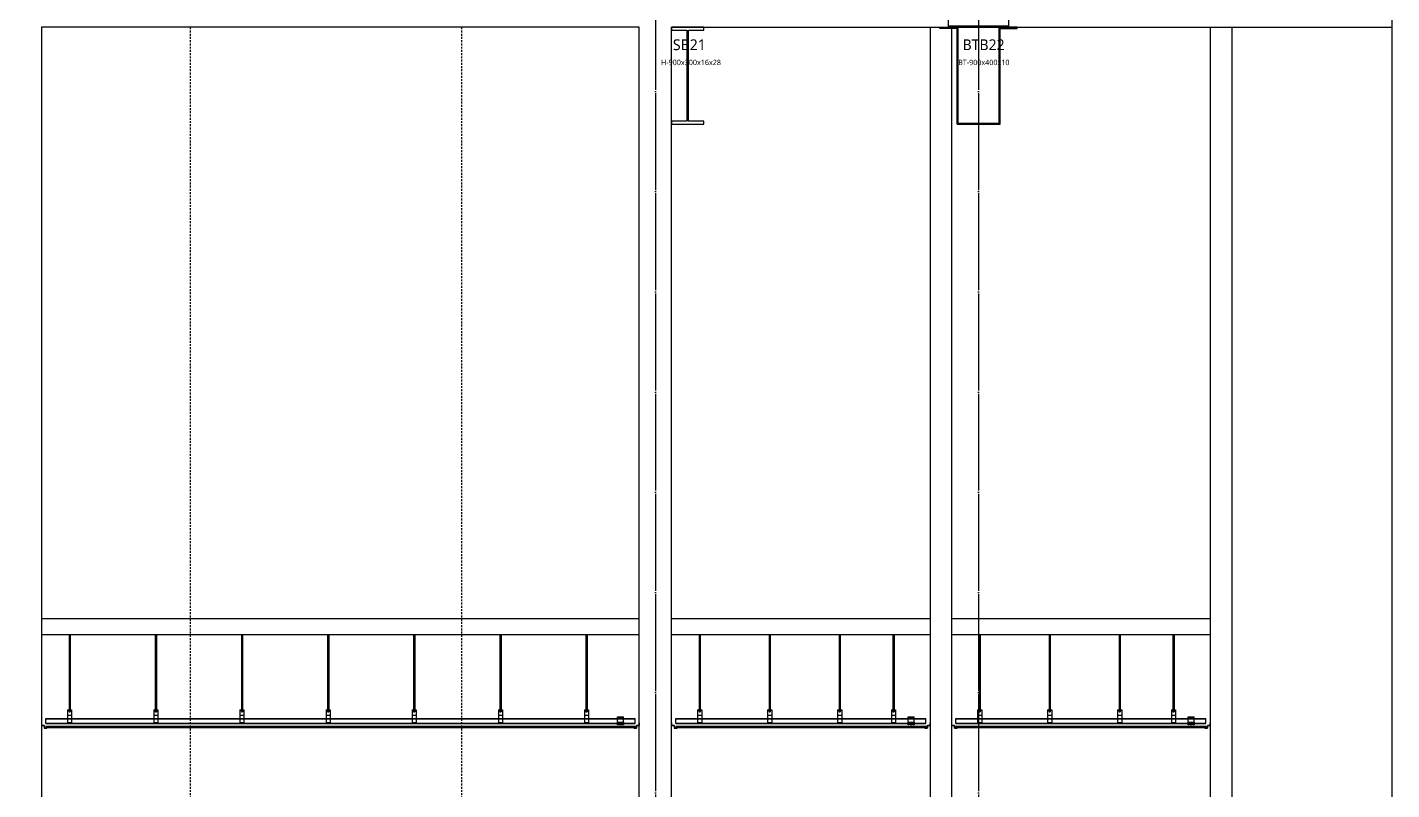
# Model space of a CAD drawing. Header units: millimetres. Extents: x 11948722 to 13111668, y -10771712 to -10232988.
# Drawn here: x 12421978 to 12434646, y -10543525 to -10536448 of the extents above; entities that cross this region are included whole.
import ezdxf
from ezdxf.enums import TextEntityAlignment as Align

# ---------------------------------------------------------------- set-up
doc = ezdxf.new("R2010")
doc.units = ezdxf.units.MM
doc.header["$LTSCALE"] = 150
doc.header["$MEASUREMENT"] = 0
for name, pattern in [('CEN', [6.2, 6, -0.1, 0, -0.1]), ('X_PLAN_1F$0$CEN', [62, 60, -1, 0, -1]), ('Xref-계단단면도$0$H', [1, 0.6, -0.4]), ('Xref-계단단면도$0$HIDDEN', [0.375, 0.25, -0.125])]:
    doc.linetypes.add(name, pattern=pattern)
doc.layers.get('0').update_dxf_attribs({"linetype": 'CONTINUOUS'})
doc.layers.get('Defpoints').update_dxf_attribs({"color": 117, "linetype": 'CONTINUOUS'})
for name, color, linetype in [('0-Besto', 1, 'CONTINUOUS'), ('A-CON', 2, 'CONTINUOUS'), ('A-중심선', 10, 'CEN'), ('CON-C', 2, 'CONTINUOUS'), ('DIM', 7, 'CONTINUOUS'), ('WAL', 3, 'CONTINUOUS'), ('X_PLAN_1F$0$A-중심선', 1, 'X_PLAN_1F$0$CEN'), ('Xref-계단단면도$0$3 dim0', 7, 'CONTINUOUS'), ('Xref-계단단면도$0$4', 4, 'CONTINUOUS'), ('Xref-계단단면도$0$8', 8, 'CONTINUOUS'), ('Xref-계단단면도$0$A-DIM', 7, 'CONTINUOUS'), ('Xref-계단단면도$0$ELE-3', 6, 'CONTINUOUS'), ('Xref-계단단면도$0$FIN', 5, 'CONTINUOUS')]:
    doc.layers.add(name, color=color, linetype=linetype)
doc.styles.add('Xref-계단단면도$0$나눔고딕 Se', font='')
doc.styles.add('나눔고딕 Se', font='NanumGothic.ttf')
doc.styles.get('Xref-계단단면도$0$나눔고딕 Se').set_extended_font_data('Dotum')
doc.dimstyles.new('Xref-계단단면도$0$A1-100', dxfattribs={"dimtxt": 3, "dimasz": 1, "dimexe": 2, "dimexo": 2, "dimgap": 1, "dimtad": 1, "dimdec": 0, "dimzin": 12, "dimdsep": 46, "dimlunit": 6, "dimtxsty": 'Xref-계단단면도$0$나눔고딕 Se', "dimblk1": 'Xref-계단단면도$0$DIMDOT', "dimblk2": 'Xref-계단단면도$0$DIMDOT', "dimsah": 1, "dimcen": -1, "dimdle": 2, "dimclrd": 256, "dimclre": 256, "dimclrt": 3, "dimadec": 0, "dimazin": 0, "dimtfac": 1, "dimtdec": 0, "dimtix": 1, "dimtmove": 2, "dimatfit": 3, "dimldrblk": 'Xref-계단단면도$0$DIMDOT', "dimfxl": 1, "dimtvp": 1, "dimtolj": 1, "dimtzin": 12, "dimlwd": -1, "dimlwe": -1, "dimarcsym": 0})

# ---------------------------------------------------------------- blocks, each defined once
blk = doc.blocks.new('Xref-계단단면도$0$DIMDOT')
at = {"color": 0}
blk.add_line((-2, 0), (2, 0), dxfattribs=at)
for radius in [0.5, 0.25]:
    blk.add_circle((0, 0), radius, dxfattribs=at)
blk = doc.blocks.new('*D394')
at = {"layer": 'Defpoints', "color": 0, "ltscale": 1200}
for p in [(12434646, -10531448), (12438246, -10531448), (12434646, -10565948)]:
    blk.add_point(p, dxfattribs=at)
at = {"layer": 'Xref-계단단면도$0$3 dim0'}
for p, q in [((12434766, -10531448), (12438366, -10531448)), ((12438246, -10565888), (12438246, -10531508)), ((12434766, -10565948), (12438366, -10565948))]:
    blk.add_line(p, q, dxfattribs=at)
at = {"layer": 'Xref-계단단면도$0$3 dim0', "ltscale": 1200, "xscale": 60, "yscale": 60, "zscale": 60}
for p, rotation in [((12438246, -10531448), 90), ((12438246, -10565948), 270)]:
    blk.add_blockref('Xref-계단단면도$0$DIMDOT', p, dxfattribs=dict(at, rotation=rotation))
at = {"layer": 'Xref-계단단면도$0$3 dim0', "color": 3, "ltscale": 1200, "insert": (12438061, -10548698), "char_height": 210, "attachment_point": 5, "rotation": 90, "style": 'Xref-계단단면도$0$나눔고딕 Se'}
blk.add_mtext('\\A1;34,500', dxfattribs=at)
blk = doc.blocks.new('*D396')
at = {"layer": 'Defpoints', "color": 0, "ltscale": 1200}
for p in [(12434646, -10535948), (12437646, -10535948), (12434646, -10545948)]:
    blk.add_point(p, dxfattribs=at)
at = {"layer": 'Xref-계단단면도$0$3 dim0'}
for p, q in [((12434766, -10535948), (12437766, -10535948)), ((12437646, -10545888), (12437646, -10536008)), ((12434766, -10545948), (12437766, -10545948))]:
    blk.add_line(p, q, dxfattribs=at)
at = {"layer": 'Xref-계단단면도$0$3 dim0', "ltscale": 1200, "xscale": 60, "yscale": 60, "zscale": 60}
for p, rotation in [((12437646, -10535948), 90), ((12437646, -10545948), 270)]:
    blk.add_blockref('Xref-계단단면도$0$DIMDOT', p, dxfattribs=dict(at, rotation=rotation))
at = {"layer": 'Xref-계단단면도$0$3 dim0', "color": 3, "ltscale": 1200, "insert": (12437461, -10540948), "char_height": 210, "attachment_point": 5, "rotation": 90, "style": 'Xref-계단단면도$0$나눔고딕 Se'}
blk.add_mtext('\\A1;10,000', dxfattribs=at)
blk = doc.blocks.new('A$C631E516C')
at = {"layer": 'A-CON', "ltscale": 3}
blk.add_lwpolyline([(-150, 0), (-150, -28), (-8, -28), (-8, -872), (-150, -872), (-150, -900), (150, -900), (150, -872), (8, -872), (8, -28), (150, -28), (150, 0), (-150, 0)], close=True, dxfattribs=at)
at = {"layer": 'Defpoints', "style": '나눔고딕 Se'}
for s, height, p in [('SB21', 100, (167, -162)), ('H-900x300x16x28', 50, (308, -326))]:
    blk.add_text(s, height=height, dxfattribs=at).set_placement(p, align=Align.MIDDLE_RIGHT)
blk = doc.blocks.new('A$C652F490E')
at = {"layer": '0-Besto', "color": 2}
for p, q in [((-359, -10), (-359, 0)), ((-190, -890), (-190, 0)), ((190, -890), (190, 0)), ((359, -10), (359, 0)), ((-200, -10), (-359, -10)), ((-200, -900), (-200, -10)), ((200, -900), (200, -10)), ((200, -10), (359, -10)), ((-200, -900), (200, -900)), ((-190, -890), (190, -890))]:
    blk.add_line(p, q, dxfattribs=at)
at = {"layer": '0-Besto'}
for p, q in [((-359, 0), (-188, 0)), ((-159, 0), (-279, 0)), ((159, 0), (279, 0)), ((359, 0), (188, 0))]:
    blk.add_line(p, q, dxfattribs=at)
at = {"layer": 'DIM', "color": 2}
for p, q in [((-279, 0), (-279, 80)), ((-279, 80), (279, 80)), ((279, 10), (-279, 10)), ((279, 0), (-279, 0)), ((279, 80), (279, 0))]:
    blk.add_line(p, q, dxfattribs=at)
at = {"layer": 'Defpoints', "style": '나눔고딕 Se'}
for s, height, p in [('BTB22', 100, (242, -162)), ('BT-900x400x10', 50, (287, -326))]:
    blk.add_text(s, height=height, dxfattribs=at).set_placement(p, align=Align.MIDDLE_RIGHT)

msp = doc.modelspace()

# ---------------------------------------------------------------- linework, layer by layer
at = {"layer": 'A-중심선'}
for p, q in [((12427810.5, -10530548.2), (12427810.5, -10579256.2)), ((12430810.5, -10530548.2), (12430810.5, -10579256.2))]:
    msp.add_line(p, q, dxfattribs=at)
at = {"layer": 'CON-C', "ltscale": 1200}
for p, q in [((12422110.5, -10536448.2), (12422110.5, -10547654.8)), ((12427660.5, -10536448.2), (12422110.5, -10536448.2)), ((12427660.5, -10545988.2), (12427660.5, -10536448.2))]:
    msp.add_line(p, q, dxfattribs=at)
msp.add_lwpolyline([(12427960.5, -10546028.2), (12427960.5, -10536448.2), (12434646.5, -10536448.2)], dxfattribs=at)
at = {"layer": 'Defpoints', "ltscale": 1200}
msp.add_lwpolyline([(12417020.5, -10530548.2), (12434646.5, -10530548.2), (12434646.5, -10579629.2), (12417020.5, -10579629.2)], close=True, dxfattribs=at)
at = {"layer": 'WAL', "ltscale": 1200}
for p, q in [((12430360.5, -10536448.2), (12430360.5, -10545948.2)), ((12430560.5, -10536448.2), (12430560.5, -10545948.2))]:
    msp.add_line(p, q, dxfattribs=at)
at = {"layer": 'WAL'}
for p, q in [((12432960.5, -10536448.2), (12432960.5, -10545948.2)), ((12433160.5, -10536448.2), (12433160.5, -10545948.2))]:
    msp.add_line(p, q, dxfattribs=at)
at = {"layer": 'Xref-계단단면도$0$4', "ltscale": 0.1}
for points in [[(12422160.5, -10542954.2), (12422160.5, -10542948.2), (12422159.5, -10542948.2), (12422159.5, -10542953.2), (12422136.5, -10542953.2), (12422136.5, -10542928.2), (12422111.5, -10542928.2), (12422111.5, -10542904.2), (12422110.5, -10542904.2), (12422110.5, -10542929.2), (12422135.5, -10542929.2), (12422135.5, -10542954.2), (12422160.5, -10542954.2)], [(12427610.5, -10542954.2), (12427610.5, -10542948.2), (12427611.5, -10542948.2), (12427611.5, -10542953.2), (12427634.5, -10542953.2), (12427634.5, -10542928.2), (12427659.5, -10542928.2), (12427659.5, -10542904.2), (12427660.5, -10542904.2), (12427660.5, -10542929.2), (12427635.5, -10542929.2), (12427635.5, -10542954.2), (12427610.5, -10542954.2)], [(12428010.5, -10542954.2), (12428010.5, -10542948.2), (12428009.5, -10542948.2), (12428009.5, -10542953.2), (12427986.5, -10542953.2), (12427986.5, -10542928.2), (12427961.5, -10542928.2), (12427961.5, -10542904.2), (12427960.5, -10542904.2), (12427960.5, -10542929.2), (12427985.5, -10542929.2), (12427985.5, -10542954.2), (12428010.5, -10542954.2)], [(12430310.5, -10542954.2), (12430310.5, -10542948.2), (12430311.5, -10542948.2), (12430311.5, -10542953.2), (12430334.5, -10542953.2), (12430334.5, -10542928.2), (12430359.5, -10542928.2), (12430359.5, -10542904.2), (12430360.5, -10542904.2), (12430360.5, -10542929.2), (12430335.5, -10542929.2), (12430335.5, -10542954.2), (12430310.5, -10542954.2)], [(12430610.5, -10542954.2), (12430610.5, -10542948.2), (12430609.5, -10542948.2), (12430609.5, -10542953.2), (12430586.5, -10542953.2), (12430586.5, -10542928.2), (12430561.5, -10542928.2), (12430561.5, -10542904.2), (12430560.5, -10542904.2), (12430560.5, -10542929.2), (12430585.5, -10542929.2), (12430585.5, -10542954.2), (12430610.5, -10542954.2)], [(12432910.5, -10542954.2), (12432910.5, -10542948.2), (12432911.5, -10542948.2), (12432911.5, -10542953.2), (12432934.5, -10542953.2), (12432934.5, -10542928.2), (12432959.5, -10542928.2), (12432959.5, -10542904.2), (12432960.5, -10542904.2), (12432960.5, -10542929.2), (12432935.5, -10542929.2), (12432935.5, -10542954.2), (12432910.5, -10542954.2)]]:
    msp.add_lwpolyline(points, dxfattribs=at)
at = {"layer": 'Xref-계단단면도$0$8'}
for p, q in [((12422365.1, -10542085.7), (12422365.1, -10542779.4)), ((12422376.3, -10542085.7), (12422376.3, -10542779.4)), ((12423165.1, -10542085.7), (12423165.1, -10542779.4)), ((12423176.3, -10542085.7), (12423176.3, -10542779.4)), ((12423965.1, -10542085.7), (12423965.1, -10542779.4)), ((12423976.3, -10542085.7), (12423976.3, -10542779.4)), ((12424765.1, -10542085.7), (12424765.1, -10542779.4)), ((12424776.3, -10542085.7), (12424776.3, -10542779.4)), ((12425565.1, -10542085.7), (12425565.1, -10542779.4)), ((12425576.3, -10542085.7), (12425576.3, -10542779.4)), ((12426365.1, -10542085.7), (12426365.1, -10542779.4)), ((12426376.3, -10542085.7), (12426376.3, -10542779.4)), ((12427165.1, -10542085.7), (12427165.1, -10542779.4)), ((12427176.3, -10542085.7), (12427176.3, -10542779.4)), ((12428215.1, -10542085.7), (12428215.1, -10542779.4)), ((12428226.3, -10542085.7), (12428226.3, -10542779.4)), ((12428865.1, -10542085.7), (12428865.1, -10542779.4)), ((12428876.3, -10542085.7), (12428876.3, -10542779.4)), ((12429515.1, -10542085.7), (12429515.1, -10542779.4)), ((12429526.3, -10542085.7), (12429526.3, -10542779.4)), ((12430015.1, -10542085.7), (12430015.1, -10542779.4)), ((12430026.3, -10542085.7), (12430026.3, -10542779.4)), ((12430815.1, -10542085.7), (12430815.1, -10542779.4)), ((12430826.3, -10542085.7), (12430826.3, -10542779.4)), ((12431465.1, -10542085.7), (12431465.1, -10542779.4)), ((12431476.3, -10542085.7), (12431476.3, -10542779.4)), ((12432115.1, -10542085.7), (12432115.1, -10542779.4)), ((12432126.3, -10542085.7), (12432126.3, -10542779.4)), ((12432615.1, -10542085.7), (12432615.1, -10542779.4)), ((12432626.3, -10542085.7), (12432626.3, -10542779.4)), ((12422351.9, -10542783.2), (12422351.9, -10542901.9)), ((12422351.9, -10542783.2), (12422389.4, -10542783.2)), ((12422351.9, -10542786.9), (12422389.4, -10542786.9)), ((12422351.9, -10542833.2), (12422389.4, -10542833.2)), ((12422359.4, -10542779.4), (12422381.9, -10542779.4)), ((12422359.4, -10542779.4), (12422359.4, -10542783.2)), ((12422359.4, -10542786.9), (12422359.4, -10542790.7)), ((12422359.4, -10542790.7), (12422381.9, -10542790.7)), ((12422363.2, -10542779.4), (12422363.2, -10542783.2)), ((12422363.2, -10542786.9), (12422363.2, -10542790.7)), ((12422365.1, -10542774.4), (12422376.3, -10542774.4)), ((12422365.1, -10542776.9), (12422376.3, -10542776.9)), ((12422365.1, -10542790.7), (12422365.1, -10542801.9)), ((12422365.1, -10542791.9), (12422376.3, -10542791.9)), ((12422365.1, -10542794.4), (12422376.3, -10542794.4)), ((12422365.1, -10542796.9), (12422376.3, -10542796.9)), ((12422365.1, -10542799.4), (12422376.3, -10542799.4)), ((12422365.1, -10542799.4), (12422376.3, -10542799.4)), ((12422365.1, -10542801.9), (12422376.3, -10542801.9)), ((12422376.3, -10542790.7), (12422376.3, -10542801.9)), ((12422378.2, -10542779.4), (12422378.2, -10542783.2)), ((12422378.2, -10542786.9), (12422378.2, -10542790.7)), ((12422381.9, -10542779.4), (12422381.9, -10542783.2)), ((12422381.9, -10542786.9), (12422381.9, -10542790.7)), ((12422389.4, -10542783.2), (12422389.4, -10542901.9)), ((12423151.9, -10542783.2), (12423151.9, -10542901.9)), ((12423151.9, -10542783.2), (12423189.4, -10542783.2)), ((12423151.9, -10542786.9), (12423189.4, -10542786.9)), ((12423151.9, -10542833.2), (12423189.4, -10542833.2)), ((12423159.4, -10542779.4), (12423181.9, -10542779.4)), ((12423159.4, -10542779.4), (12423159.4, -10542783.2)), ((12423159.4, -10542786.9), (12423159.4, -10542790.7)), ((12423159.4, -10542790.7), (12423181.9, -10542790.7)), ((12423163.2, -10542779.4), (12423163.2, -10542783.2)), ((12423163.2, -10542786.9), (12423163.2, -10542790.7)), ((12423165.1, -10542774.4), (12423176.3, -10542774.4)), ((12423165.1, -10542776.9), (12423176.3, -10542776.9)), ((12423165.1, -10542790.7), (12423165.1, -10542801.9)), ((12423165.1, -10542791.9), (12423176.3, -10542791.9)), ((12423165.1, -10542794.4), (12423176.3, -10542794.4)), ((12423165.1, -10542796.9), (12423176.3, -10542796.9)), ((12423165.1, -10542799.4), (12423176.3, -10542799.4)), ((12423165.1, -10542799.4), (12423176.3, -10542799.4)), ((12423165.1, -10542801.9), (12423176.3, -10542801.9)), ((12423176.3, -10542790.7), (12423176.3, -10542801.9)), ((12423178.2, -10542779.4), (12423178.2, -10542783.2)), ((12423178.2, -10542786.9), (12423178.2, -10542790.7)), ((12423181.9, -10542779.4), (12423181.9, -10542783.2)), ((12423181.9, -10542786.9), (12423181.9, -10542790.7)), ((12423189.4, -10542783.2), (12423189.4, -10542901.9)), ((12423951.9, -10542783.2), (12423951.9, -10542901.9)), ((12423951.9, -10542783.2), (12423989.4, -10542783.2)), ((12423951.9, -10542786.9), (12423989.4, -10542786.9)), ((12423951.9, -10542833.2), (12423989.4, -10542833.2)), ((12423959.4, -10542779.4), (12423981.9, -10542779.4)), ((12423959.4, -10542779.4), (12423959.4, -10542783.2)), ((12423959.4, -10542786.9), (12423959.4, -10542790.7)), ((12423959.4, -10542790.7), (12423981.9, -10542790.7)), ((12423963.2, -10542779.4), (12423963.2, -10542783.2)), ((12423963.2, -10542786.9), (12423963.2, -10542790.7)), ((12423965.1, -10542774.4), (12423976.3, -10542774.4)), ((12423965.1, -10542776.9), (12423976.3, -10542776.9)), ((12423965.1, -10542790.7), (12423965.1, -10542801.9)), ((12423965.1, -10542791.9), (12423976.3, -10542791.9)), ((12423965.1, -10542794.4), (12423976.3, -10542794.4)), ((12423965.1, -10542796.9), (12423976.3, -10542796.9)), ((12423965.1, -10542799.4), (12423976.3, -10542799.4)), ((12423965.1, -10542799.4), (12423976.3, -10542799.4)), ((12423965.1, -10542801.9), (12423976.3, -10542801.9)), ((12423976.3, -10542790.7), (12423976.3, -10542801.9)), ((12423978.2, -10542779.4), (12423978.2, -10542783.2)), ((12423978.2, -10542786.9), (12423978.2, -10542790.7)), ((12423981.9, -10542779.4), (12423981.9, -10542783.2)), ((12423981.9, -10542786.9), (12423981.9, -10542790.7)), ((12423989.4, -10542783.2), (12423989.4, -10542901.9)), ((12424751.9, -10542783.2), (12424789.4, -10542783.2)), ((12424751.9, -10542783.2), (12424751.9, -10542901.9)), ((12424751.9, -10542786.9), (12424789.4, -10542786.9)), ((12424751.9, -10542833.2), (12424789.4, -10542833.2)), ((12424759.4, -10542779.4), (12424781.9, -10542779.4)), ((12424759.4, -10542779.4), (12424759.4, -10542783.2)), ((12424759.4, -10542786.9), (12424759.4, -10542790.7)), ((12424759.4, -10542790.7), (12424781.9, -10542790.7)), ((12424763.2, -10542779.4), (12424763.2, -10542783.2)), ((12424763.2, -10542786.9), (12424763.2, -10542790.7)), ((12424765.1, -10542774.4), (12424776.3, -10542774.4)), ((12424765.1, -10542776.9), (12424776.3, -10542776.9)), ((12424765.1, -10542790.7), (12424765.1, -10542801.9)), ((12424765.1, -10542791.9), (12424776.3, -10542791.9)), ((12424765.1, -10542794.4), (12424776.3, -10542794.4)), ((12424765.1, -10542796.9), (12424776.3, -10542796.9)), ((12424765.1, -10542799.4), (12424776.3, -10542799.4)), ((12424765.1, -10542799.4), (12424776.3, -10542799.4)), ((12424765.1, -10542801.9), (12424776.3, -10542801.9)), ((12424776.3, -10542790.7), (12424776.3, -10542801.9)), ((12424778.2, -10542779.4), (12424778.2, -10542783.2)), ((12424778.2, -10542786.9), (12424778.2, -10542790.7)), ((12424781.9, -10542779.4), (12424781.9, -10542783.2)), ((12424781.9, -10542786.9), (12424781.9, -10542790.7)), ((12424789.4, -10542783.2), (12424789.4, -10542901.9)), ((12425551.9, -10542783.2), (12425551.9, -10542901.9)), ((12425551.9, -10542783.2), (12425589.4, -10542783.2)), ((12425551.9, -10542786.9), (12425589.4, -10542786.9)), ((12425551.9, -10542833.2), (12425589.4, -10542833.2)), ((12425559.4, -10542779.4), (12425581.9, -10542779.4)), ((12425559.4, -10542779.4), (12425559.4, -10542783.2)), ((12425559.4, -10542786.9), (12425559.4, -10542790.7)), ((12425559.4, -10542790.7), (12425581.9, -10542790.7)), ((12425563.2, -10542779.4), (12425563.2, -10542783.2)), ((12425563.2, -10542786.9), (12425563.2, -10542790.7)), ((12425565.1, -10542774.4), (12425576.3, -10542774.4)), ((12425565.1, -10542776.9), (12425576.3, -10542776.9)), ((12425565.1, -10542790.7), (12425565.1, -10542801.9)), ((12425565.1, -10542791.9), (12425576.3, -10542791.9)), ((12425565.1, -10542794.4), (12425576.3, -10542794.4)), ((12425565.1, -10542796.9), (12425576.3, -10542796.9)), ((12425565.1, -10542799.4), (12425576.3, -10542799.4)), ((12425565.1, -10542799.4), (12425576.3, -10542799.4)), ((12425565.1, -10542801.9), (12425576.3, -10542801.9)), ((12425576.3, -10542790.7), (12425576.3, -10542801.9)), ((12425578.2, -10542779.4), (12425578.2, -10542783.2)), ((12425578.2, -10542786.9), (12425578.2, -10542790.7)), ((12425581.9, -10542779.4), (12425581.9, -10542783.2)), ((12425581.9, -10542786.9), (12425581.9, -10542790.7)), ((12425589.4, -10542783.2), (12425589.4, -10542901.9)), ((12426351.9, -10542783.2), (12426351.9, -10542901.9)), ((12426351.9, -10542783.2), (12426389.4, -10542783.2)), ((12426351.9, -10542786.9), (12426389.4, -10542786.9)), ((12426351.9, -10542833.2), (12426389.4, -10542833.2)), ((12426359.4, -10542779.4), (12426359.4, -10542783.2)), ((12426359.4, -10542779.4), (12426381.9, -10542779.4)), ((12426359.4, -10542786.9), (12426359.4, -10542790.7)), ((12426359.4, -10542790.7), (12426381.9, -10542790.7)), ((12426363.2, -10542779.4), (12426363.2, -10542783.2)), ((12426363.2, -10542786.9), (12426363.2, -10542790.7)), ((12426365.1, -10542774.4), (12426376.3, -10542774.4)), ((12426365.1, -10542776.9), (12426376.3, -10542776.9)), ((12426365.1, -10542790.7), (12426365.1, -10542801.9)), ((12426365.1, -10542791.9), (12426376.3, -10542791.9)), ((12426365.1, -10542794.4), (12426376.3, -10542794.4)), ((12426365.1, -10542796.9), (12426376.3, -10542796.9)), ((12426365.1, -10542799.4), (12426376.3, -10542799.4)), ((12426365.1, -10542799.4), (12426376.3, -10542799.4)), ((12426365.1, -10542801.9), (12426376.3, -10542801.9)), ((12426376.3, -10542790.7), (12426376.3, -10542801.9)), ((12426378.2, -10542779.4), (12426378.2, -10542783.2)), ((12426378.2, -10542786.9), (12426378.2, -10542790.7)), ((12426381.9, -10542779.4), (12426381.9, -10542783.2)), ((12426381.9, -10542786.9), (12426381.9, -10542790.7)), ((12426389.4, -10542783.2), (12426389.4, -10542901.9)), ((12427151.9, -10542783.2), (12427151.9, -10542901.9)), ((12427151.9, -10542783.2), (12427189.4, -10542783.2)), ((12427151.9, -10542786.9), (12427189.4, -10542786.9)), ((12427151.9, -10542833.2), (12427189.4, -10542833.2)), ((12427159.4, -10542779.4), (12427181.9, -10542779.4)), ((12427159.4, -10542779.4), (12427159.4, -10542783.2)), ((12427159.4, -10542786.9), (12427159.4, -10542790.7)), ((12427159.4, -10542790.7), (12427181.9, -10542790.7)), ((12427163.2, -10542779.4), (12427163.2, -10542783.2)), ((12427163.2, -10542786.9), (12427163.2, -10542790.7)), ((12427165.1, -10542774.4), (12427176.3, -10542774.4)), ((12427165.1, -10542776.9), (12427176.3, -10542776.9)), ((12427165.1, -10542790.7), (12427165.1, -10542801.9)), ((12427165.1, -10542791.9), (12427176.3, -10542791.9)), ((12427165.1, -10542794.4), (12427176.3, -10542794.4)), ((12427165.1, -10542796.9), (12427176.3, -10542796.9)), ((12427165.1, -10542799.4), (12427176.3, -10542799.4)), ((12427165.1, -10542799.4), (12427176.3, -10542799.4)), ((12427165.1, -10542801.9), (12427176.3, -10542801.9)), ((12427176.3, -10542790.7), (12427176.3, -10542801.9)), ((12427178.2, -10542779.4), (12427178.2, -10542783.2)), ((12427178.2, -10542786.9), (12427178.2, -10542790.7)), ((12427181.9, -10542779.4), (12427181.9, -10542783.2)), ((12427181.9, -10542786.9), (12427181.9, -10542790.7)), ((12427189.4, -10542783.2), (12427189.4, -10542901.9)), ((12427456.9, -10542849.4), (12427513.2, -10542849.4)), ((12427456.9, -10542893.2), (12427456.9, -10542849.4)), ((12427456.9, -10542851.9), (12427513.2, -10542851.9)), ((12427465.7, -10542854.7), (12427465.7, -10542849.4)), ((12427465.7, -10542860.7), (12427465.7, -10542856.4)), ((12427480.7, -10542854.7), (12427480.7, -10542849.4)), ((12427480.7, -10542860.7), (12427480.7, -10542856.4)), ((12427489.4, -10542854.7), (12427489.4, -10542849.4)), ((12427489.4, -10542860.7), (12427489.4, -10542856.4)), ((12427504.4, -10542854.7), (12427504.4, -10542849.4)), ((12427504.4, -10542860.7), (12427504.4, -10542856.4)), ((12427513.2, -10542893.2), (12427513.2, -10542849.4)), ((12428201.9, -10542783.2), (12428201.9, -10542901.9)), ((12428201.9, -10542783.2), (12428239.4, -10542783.2)), ((12428201.9, -10542786.9), (12428239.4, -10542786.9)), ((12428201.9, -10542833.2), (12428239.4, -10542833.2)), ((12428209.4, -10542779.4), (12428231.9, -10542779.4)), ((12428209.4, -10542779.4), (12428209.4, -10542783.2)), ((12428209.4, -10542786.9), (12428209.4, -10542790.7)), ((12428209.4, -10542790.7), (12428231.9, -10542790.7)), ((12428213.2, -10542779.4), (12428213.2, -10542783.2)), ((12428213.2, -10542786.9), (12428213.2, -10542790.7)), ((12428215.1, -10542774.4), (12428226.3, -10542774.4)), ((12428215.1, -10542776.9), (12428226.3, -10542776.9)), ((12428215.1, -10542790.7), (12428215.1, -10542801.9)), ((12428215.1, -10542791.9), (12428226.3, -10542791.9)), ((12428215.1, -10542794.4), (12428226.3, -10542794.4)), ((12428215.1, -10542796.9), (12428226.3, -10542796.9)), ((12428215.1, -10542799.4), (12428226.3, -10542799.4)), ((12428215.1, -10542799.4), (12428226.3, -10542799.4)), ((12428215.1, -10542801.9), (12428226.3, -10542801.9)), ((12428226.3, -10542790.7), (12428226.3, -10542801.9)), ((12428228.2, -10542779.4), (12428228.2, -10542783.2)), ((12428228.2, -10542786.9), (12428228.2, -10542790.7)), ((12428231.9, -10542779.4), (12428231.9, -10542783.2)), ((12428231.9, -10542786.9), (12428231.9, -10542790.7)), ((12428239.4, -10542783.2), (12428239.4, -10542901.9)), ((12428851.9, -10542783.2), (12428851.9, -10542901.9)), ((12428851.9, -10542783.2), (12428889.4, -10542783.2)), ((12428851.9, -10542786.9), (12428889.4, -10542786.9)), ((12428851.9, -10542833.2), (12428889.4, -10542833.2)), ((12428859.4, -10542779.4), (12428881.9, -10542779.4)), ((12428859.4, -10542779.4), (12428859.4, -10542783.2)), ((12428859.4, -10542786.9), (12428859.4, -10542790.7)), ((12428859.4, -10542790.7), (12428881.9, -10542790.7)), ((12428863.2, -10542779.4), (12428863.2, -10542783.2)), ((12428863.2, -10542786.9), (12428863.2, -10542790.7)), ((12428865.1, -10542774.4), (12428876.3, -10542774.4)), ((12428865.1, -10542776.9), (12428876.3, -10542776.9)), ((12428865.1, -10542790.7), (12428865.1, -10542801.9)), ((12428865.1, -10542791.9), (12428876.3, -10542791.9)), ((12428865.1, -10542794.4), (12428876.3, -10542794.4)), ((12428865.1, -10542796.9), (12428876.3, -10542796.9)), ((12428865.1, -10542799.4), (12428876.3, -10542799.4)), ((12428865.1, -10542799.4), (12428876.3, -10542799.4)), ((12428865.1, -10542801.9), (12428876.3, -10542801.9)), ((12428876.3, -10542790.7), (12428876.3, -10542801.9)), ((12428878.2, -10542779.4), (12428878.2, -10542783.2)), ((12428878.2, -10542786.9), (12428878.2, -10542790.7)), ((12428881.9, -10542779.4), (12428881.9, -10542783.2)), ((12428881.9, -10542786.9), (12428881.9, -10542790.7)), ((12428889.4, -10542783.2), (12428889.4, -10542901.9)), ((12429501.9, -10542783.2), (12429501.9, -10542901.9)), ((12429501.9, -10542783.2), (12429539.4, -10542783.2)), ((12429501.9, -10542786.9), (12429539.4, -10542786.9)), ((12429501.9, -10542833.2), (12429539.4, -10542833.2)), ((12429509.4, -10542779.4), (12429531.9, -10542779.4)), ((12429509.4, -10542779.4), (12429509.4, -10542783.2)), ((12429509.4, -10542786.9), (12429509.4, -10542790.7)), ((12429509.4, -10542790.7), (12429531.9, -10542790.7)), ((12429513.2, -10542779.4), (12429513.2, -10542783.2)), ((12429513.2, -10542786.9), (12429513.2, -10542790.7)), ((12429515.1, -10542774.4), (12429526.3, -10542774.4)), ((12429515.1, -10542776.9), (12429526.3, -10542776.9)), ((12429515.1, -10542790.7), (12429515.1, -10542801.9)), ((12429515.1, -10542791.9), (12429526.3, -10542791.9)), ((12429515.1, -10542794.4), (12429526.3, -10542794.4)), ((12429515.1, -10542796.9), (12429526.3, -10542796.9)), ((12429515.1, -10542799.4), (12429526.3, -10542799.4)), ((12429515.1, -10542799.4), (12429526.3, -10542799.4)), ((12429515.1, -10542801.9), (12429526.3, -10542801.9)), ((12429526.3, -10542790.7), (12429526.3, -10542801.9)), ((12429528.2, -10542779.4), (12429528.2, -10542783.2)), ((12429528.2, -10542786.9), (12429528.2, -10542790.7)), ((12429531.9, -10542779.4), (12429531.9, -10542783.2)), ((12429531.9, -10542786.9), (12429531.9, -10542790.7)), ((12429539.4, -10542783.2), (12429539.4, -10542901.9)), ((12430001.9, -10542783.2), (12430001.9, -10542901.9)), ((12430001.9, -10542783.2), (12430039.4, -10542783.2)), ((12430001.9, -10542786.9), (12430039.4, -10542786.9)), ((12430001.9, -10542833.2), (12430039.4, -10542833.2)), ((12430009.4, -10542779.4), (12430031.9, -10542779.4)), ((12430009.4, -10542779.4), (12430009.4, -10542783.2)), ((12430009.4, -10542786.9), (12430009.4, -10542790.7)), ((12430009.4, -10542790.7), (12430031.9, -10542790.7)), ((12430013.2, -10542779.4), (12430013.2, -10542783.2)), ((12430013.2, -10542786.9), (12430013.2, -10542790.7)), ((12430015.1, -10542774.4), (12430026.3, -10542774.4)), ((12430015.1, -10542776.9), (12430026.3, -10542776.9)), ((12430015.1, -10542790.7), (12430015.1, -10542801.9)), ((12430015.1, -10542791.9), (12430026.3, -10542791.9)), ((12430015.1, -10542794.4), (12430026.3, -10542794.4)), ((12430015.1, -10542796.9), (12430026.3, -10542796.9)), ((12430015.1, -10542799.4), (12430026.3, -10542799.4)), ((12430015.1, -10542799.4), (12430026.3, -10542799.4)), ((12430015.1, -10542801.9), (12430026.3, -10542801.9)), ((12430026.3, -10542790.7), (12430026.3, -10542801.9)), ((12430028.2, -10542779.4), (12430028.2, -10542783.2)), ((12430028.2, -10542786.9), (12430028.2, -10542790.7)), ((12430031.9, -10542779.4), (12430031.9, -10542783.2)), ((12430031.9, -10542786.9), (12430031.9, -10542790.7)), ((12430039.4, -10542783.2), (12430039.4, -10542901.9)), ((12430156.9, -10542849.4), (12430213.2, -10542849.4)), ((12430156.9, -10542893.2), (12430156.9, -10542849.4)), ((12430156.9, -10542851.9), (12430213.2, -10542851.9)), ((12430165.7, -10542854.7), (12430165.7, -10542849.4)), ((12430165.7, -10542860.7), (12430165.7, -10542856.4)), ((12430180.7, -10542854.7), (12430180.7, -10542849.4)), ((12430180.7, -10542860.7), (12430180.7, -10542856.4)), ((12430189.4, -10542854.7), (12430189.4, -10542849.4)), ((12430189.4, -10542860.7), (12430189.4, -10542856.4)), ((12430204.4, -10542854.7), (12430204.4, -10542849.4)), ((12430204.4, -10542860.7), (12430204.4, -10542856.4)), ((12430213.2, -10542893.2), (12430213.2, -10542849.4)), ((12430801.9, -10542783.2), (12430801.9, -10542901.9)), ((12430801.9, -10542783.2), (12430839.4, -10542783.2)), ((12430801.9, -10542786.9), (12430839.4, -10542786.9)), ((12430801.9, -10542833.2), (12430839.4, -10542833.2)), ((12430809.4, -10542779.4), (12430831.9, -10542779.4)), ((12430809.4, -10542779.4), (12430809.4, -10542783.2)), ((12430809.4, -10542786.9), (12430809.4, -10542790.7)), ((12430809.4, -10542790.7), (12430831.9, -10542790.7)), ((12430813.2, -10542779.4), (12430813.2, -10542783.2)), ((12430813.2, -10542786.9), (12430813.2, -10542790.7)), ((12430815.1, -10542774.4), (12430826.3, -10542774.4)), ((12430815.1, -10542776.9), (12430826.3, -10542776.9)), ((12430815.1, -10542790.7), (12430815.1, -10542801.9)), ((12430815.1, -10542791.9), (12430826.3, -10542791.9)), ((12430815.1, -10542794.4), (12430826.3, -10542794.4)), ((12430815.1, -10542796.9), (12430826.3, -10542796.9)), ((12430815.1, -10542799.4), (12430826.3, -10542799.4)), ((12430815.1, -10542799.4), (12430826.3, -10542799.4)), ((12430815.1, -10542801.9), (12430826.3, -10542801.9)), ((12430826.3, -10542790.7), (12430826.3, -10542801.9)), ((12430828.2, -10542779.4), (12430828.2, -10542783.2)), ((12430828.2, -10542786.9), (12430828.2, -10542790.7)), ((12430831.9, -10542779.4), (12430831.9, -10542783.2)), ((12430831.9, -10542786.9), (12430831.9, -10542790.7)), ((12430839.4, -10542783.2), (12430839.4, -10542901.9)), ((12431451.9, -10542783.2), (12431451.9, -10542901.9)), ((12431451.9, -10542783.2), (12431489.4, -10542783.2)), ((12431451.9, -10542786.9), (12431489.4, -10542786.9)), ((12431451.9, -10542833.2), (12431489.4, -10542833.2)), ((12431459.4, -10542779.4), (12431481.9, -10542779.4)), ((12431459.4, -10542779.4), (12431459.4, -10542783.2)), ((12431459.4, -10542786.9), (12431459.4, -10542790.7)), ((12431459.4, -10542790.7), (12431481.9, -10542790.7)), ((12431463.2, -10542779.4), (12431463.2, -10542783.2)), ((12431463.2, -10542786.9), (12431463.2, -10542790.7)), ((12431465.1, -10542774.4), (12431476.3, -10542774.4)), ((12431465.1, -10542776.9), (12431476.3, -10542776.9)), ((12431465.1, -10542790.7), (12431465.1, -10542801.9)), ((12431465.1, -10542791.9), (12431476.3, -10542791.9)), ((12431465.1, -10542794.4), (12431476.3, -10542794.4)), ((12431465.1, -10542796.9), (12431476.3, -10542796.9)), ((12431465.1, -10542799.4), (12431476.3, -10542799.4)), ((12431465.1, -10542799.4), (12431476.3, -10542799.4)), ((12431465.1, -10542801.9), (12431476.3, -10542801.9)), ((12431476.3, -10542790.7), (12431476.3, -10542801.9)), ((12431478.2, -10542779.4), (12431478.2, -10542783.2)), ((12431478.2, -10542786.9), (12431478.2, -10542790.7)), ((12431481.9, -10542779.4), (12431481.9, -10542783.2)), ((12431481.9, -10542786.9), (12431481.9, -10542790.7)), ((12431489.4, -10542783.2), (12431489.4, -10542901.9)), ((12432101.9, -10542783.2), (12432101.9, -10542901.9)), ((12432101.9, -10542783.2), (12432139.4, -10542783.2)), ((12432101.9, -10542786.9), (12432139.4, -10542786.9)), ((12432101.9, -10542833.2), (12432139.4, -10542833.2)), ((12432109.4, -10542779.4), (12432131.9, -10542779.4)), ((12432109.4, -10542779.4), (12432109.4, -10542783.2)), ((12432109.4, -10542786.9), (12432109.4, -10542790.7)), ((12432109.4, -10542790.7), (12432131.9, -10542790.7)), ((12432113.2, -10542779.4), (12432113.2, -10542783.2)), ((12432113.2, -10542786.9), (12432113.2, -10542790.7)), ((12432115.1, -10542774.4), (12432126.3, -10542774.4)), ((12432115.1, -10542776.9), (12432126.3, -10542776.9)), ((12432115.1, -10542790.7), (12432115.1, -10542801.9)), ((12432115.1, -10542791.9), (12432126.3, -10542791.9)), ((12432115.1, -10542794.4), (12432126.3, -10542794.4)), ((12432115.1, -10542796.9), (12432126.3, -10542796.9)), ((12432115.1, -10542799.4), (12432126.3, -10542799.4)), ((12432115.1, -10542799.4), (12432126.3, -10542799.4)), ((12432115.1, -10542801.9), (12432126.3, -10542801.9)), ((12432126.3, -10542790.7), (12432126.3, -10542801.9)), ((12432128.2, -10542779.4), (12432128.2, -10542783.2)), ((12432128.2, -10542786.9), (12432128.2, -10542790.7)), ((12432131.9, -10542779.4), (12432131.9, -10542783.2)), ((12432131.9, -10542786.9), (12432131.9, -10542790.7)), ((12432139.4, -10542783.2), (12432139.4, -10542901.9)), ((12432601.9, -10542783.2), (12432601.9, -10542901.9)), ((12432601.9, -10542783.2), (12432639.4, -10542783.2)), ((12432601.9, -10542786.9), (12432639.4, -10542786.9)), ((12432601.9, -10542833.2), (12432639.4, -10542833.2)), ((12432609.4, -10542779.4), (12432631.9, -10542779.4)), ((12432609.4, -10542779.4), (12432609.4, -10542783.2)), ((12432609.4, -10542786.9), (12432609.4, -10542790.7)), ((12432609.4, -10542790.7), (12432631.9, -10542790.7)), ((12432613.2, -10542779.4), (12432613.2, -10542783.2)), ((12432613.2, -10542786.9), (12432613.2, -10542790.7)), ((12432615.1, -10542774.4), (12432626.3, -10542774.4)), ((12432615.1, -10542776.9), (12432626.3, -10542776.9)), ((12432615.1, -10542790.7), (12432615.1, -10542801.9)), ((12432615.1, -10542791.9), (12432626.3, -10542791.9)), ((12432615.1, -10542794.4), (12432626.3, -10542794.4)), ((12432615.1, -10542796.9), (12432626.3, -10542796.9)), ((12432615.1, -10542799.4), (12432626.3, -10542799.4)), ((12432615.1, -10542799.4), (12432626.3, -10542799.4)), ((12432615.1, -10542801.9), (12432626.3, -10542801.9)), ((12432626.3, -10542790.7), (12432626.3, -10542801.9)), ((12432628.2, -10542779.4), (12432628.2, -10542783.2)), ((12432628.2, -10542786.9), (12432628.2, -10542790.7)), ((12432631.9, -10542779.4), (12432631.9, -10542783.2)), ((12432631.9, -10542786.9), (12432631.9, -10542790.7)), ((12432639.4, -10542783.2), (12432639.4, -10542901.9)), ((12432756.9, -10542849.4), (12432813.2, -10542849.4)), ((12432756.9, -10542893.2), (12432756.9, -10542849.4)), ((12432756.9, -10542851.9), (12432813.2, -10542851.9)), ((12432765.7, -10542854.7), (12432765.7, -10542849.4)), ((12432765.7, -10542860.7), (12432765.7, -10542856.4)), ((12432780.7, -10542854.7), (12432780.7, -10542849.4)), ((12432780.7, -10542860.7), (12432780.7, -10542856.4)), ((12432789.4, -10542854.7), (12432789.4, -10542849.4)), ((12432789.4, -10542860.7), (12432789.4, -10542856.4)), ((12432804.4, -10542854.7), (12432804.4, -10542849.4)), ((12432804.4, -10542860.7), (12432804.4, -10542856.4)), ((12432813.2, -10542893.2), (12432813.2, -10542849.4)), ((12422351.9, -10542901.9), (12422389.4, -10542901.9)), ((12423151.9, -10542901.9), (12423189.4, -10542901.9)), ((12423951.9, -10542901.9), (12423989.4, -10542901.9)), ((12424751.9, -10542901.9), (12424789.4, -10542901.9)), ((12425551.9, -10542901.9), (12425589.4, -10542901.9)), ((12426351.9, -10542901.9), (12426389.4, -10542901.9)), ((12427151.9, -10542901.9), (12427189.4, -10542901.9)), ((12427456.9, -10542860.7), (12427460.6, -10542860.7)), ((12427463.2, -10542899.4), (12427456.9, -10542893.2)), ((12427456.9, -10542899.4), (12427463.2, -10542899.4)), ((12427456.9, -10542923.2), (12427456.9, -10542899.4)), ((12427464.4, -10542923.2), (12427456.9, -10542923.2)), ((12427459.4, -10542901.9), (12427463.2, -10542901.9)), ((12427459.4, -10542920.7), (12427459.4, -10542901.9)), ((12427459.4, -10542909.4), (12427510.7, -10542909.4)), ((12427462.3, -10542920.7), (12427459.4, -10542920.7)), ((12427462.6, -10542860.7), (12427465.7, -10542860.7)), ((12427463.2, -10542901.9), (12427463.2, -10542899.4)), ((12427463.2, -10542899.4), (12427506.9, -10542899.4)), ((12427493.2, -10542923.2), (12427476.9, -10542923.2)), ((12427491, -10542920.7), (12427479.1, -10542920.7)), ((12427480.7, -10542860.7), (12427483.7, -10542860.7)), ((12427485.4, -10542860.7), (12427489.4, -10542860.7)), ((12427504.4, -10542860.7), (12427508.2, -10542860.7)), ((12427513.2, -10542923.2), (12427505.7, -10542923.2)), ((12427506.9, -10542899.4), (12427513.2, -10542893.2)), ((12427506.9, -10542901.9), (12427506.9, -10542899.4)), ((12427506.9, -10542899.4), (12427513.2, -10542899.4)), ((12427506.9, -10542901.9), (12427510.7, -10542901.9)), ((12427510.7, -10542920.7), (12427507.8, -10542920.7)), ((12427509.6, -10542860.7), (12427513.2, -10542860.7)), ((12427510.7, -10542901.9), (12427510.7, -10542920.7)), ((12427513.2, -10542899.4), (12427513.2, -10542923.2)), ((12428201.9, -10542901.9), (12428239.4, -10542901.9)), ((12428851.9, -10542901.9), (12428889.4, -10542901.9)), ((12429501.9, -10542901.9), (12429539.4, -10542901.9)), ((12430001.9, -10542901.9), (12430039.4, -10542901.9)), ((12430156.9, -10542860.7), (12430160.6, -10542860.7)), ((12430163.2, -10542899.4), (12430156.9, -10542893.2)), ((12430156.9, -10542899.4), (12430163.2, -10542899.4)), ((12430156.9, -10542923.2), (12430156.9, -10542899.4)), ((12430164.4, -10542923.2), (12430156.9, -10542923.2)), ((12430159.4, -10542901.9), (12430163.2, -10542901.9)), ((12430159.4, -10542920.7), (12430159.4, -10542901.9)), ((12430159.4, -10542909.4), (12430210.7, -10542909.4)), ((12430162.3, -10542920.7), (12430159.4, -10542920.7)), ((12430162.6, -10542860.7), (12430165.7, -10542860.7)), ((12430163.2, -10542901.9), (12430163.2, -10542899.4)), ((12430163.2, -10542899.4), (12430206.9, -10542899.4)), ((12430193.2, -10542923.2), (12430176.9, -10542923.2)), ((12430191, -10542920.7), (12430179.1, -10542920.7)), ((12430180.7, -10542860.7), (12430183.7, -10542860.7)), ((12430185.4, -10542860.7), (12430189.4, -10542860.7)), ((12430204.4, -10542860.7), (12430208.2, -10542860.7)), ((12430213.2, -10542923.2), (12430205.7, -10542923.2)), ((12430206.9, -10542899.4), (12430213.2, -10542893.2)), ((12430206.9, -10542901.9), (12430206.9, -10542899.4)), ((12430206.9, -10542899.4), (12430213.2, -10542899.4)), ((12430206.9, -10542901.9), (12430210.7, -10542901.9)), ((12430210.7, -10542920.7), (12430207.8, -10542920.7)), ((12430209.6, -10542860.7), (12430213.2, -10542860.7)), ((12430210.7, -10542901.9), (12430210.7, -10542920.7)), ((12430213.2, -10542899.4), (12430213.2, -10542923.2)), ((12430801.9, -10542901.9), (12430839.4, -10542901.9)), ((12431451.9, -10542901.9), (12431489.4, -10542901.9)), ((12432101.9, -10542901.9), (12432139.4, -10542901.9)), ((12432601.9, -10542901.9), (12432639.4, -10542901.9)), ((12432756.9, -10542860.7), (12432760.6, -10542860.7)), ((12432763.2, -10542899.4), (12432756.9, -10542893.2)), ((12432756.9, -10542899.4), (12432763.2, -10542899.4)), ((12432756.9, -10542923.2), (12432756.9, -10542899.4)), ((12432764.4, -10542923.2), (12432756.9, -10542923.2)), ((12432759.4, -10542901.9), (12432763.2, -10542901.9)), ((12432759.4, -10542920.7), (12432759.4, -10542901.9)), ((12432759.4, -10542909.4), (12432810.7, -10542909.4)), ((12432762.3, -10542920.7), (12432759.4, -10542920.7)), ((12432762.6, -10542860.7), (12432765.7, -10542860.7)), ((12432763.2, -10542901.9), (12432763.2, -10542899.4)), ((12432763.2, -10542899.4), (12432806.9, -10542899.4)), ((12432793.2, -10542923.2), (12432776.9, -10542923.2)), ((12432791, -10542920.7), (12432779.1, -10542920.7)), ((12432780.7, -10542860.7), (12432783.7, -10542860.7)), ((12432785.4, -10542860.7), (12432789.4, -10542860.7)), ((12432804.4, -10542860.7), (12432808.2, -10542860.7)), ((12432813.2, -10542923.2), (12432805.7, -10542923.2)), ((12432806.9, -10542899.4), (12432813.2, -10542893.2)), ((12432806.9, -10542901.9), (12432806.9, -10542899.4)), ((12432806.9, -10542899.4), (12432813.2, -10542899.4)), ((12432806.9, -10542901.9), (12432810.7, -10542901.9)), ((12432810.7, -10542920.7), (12432807.8, -10542920.7)), ((12432809.6, -10542860.7), (12432813.2, -10542860.7)), ((12432810.7, -10542901.9), (12432810.7, -10542920.7)), ((12432813.2, -10542899.4), (12432813.2, -10542923.2))]:
    msp.add_line(p, q, dxfattribs=at)
at = {"layer": 'Xref-계단단면도$0$8', "linetype": 'Xref-계단단면도$0$HIDDEN', "ltscale": 0.1}
for p, q in [((12422149.5, -10542868.2), (12427621.5, -10542868.2)), ((12422149.5, -10542908.2), (12427621.5, -10542908.2)), ((12427999.5, -10542868.2), (12430321.5, -10542868.2)), ((12427999.5, -10542908.2), (12430321.5, -10542908.2)), ((12430599.5, -10542868.2), (12432921.5, -10542868.2)), ((12430599.5, -10542908.2), (12432921.5, -10542908.2))]:
    msp.add_line(p, q, dxfattribs=at)
at = {"layer": 'Xref-계단단면도$0$8'}
for centre, radius, start, end in [((12427470.7, -10542923.2), 8.75, 16.60155, 163.39845), ((12427470.7, -10542923.2), 6.25, 0, 180), ((12427499.4, -10542923.2), 8.75, 16.60155, 163.39845), ((12427499.4, -10542923.2), 6.25, 0, 180), ((12430170.7, -10542923.2), 8.75, 16.60155, 163.39845), ((12430170.7, -10542923.2), 6.25, 0, 180), ((12430199.4, -10542923.2), 8.75, 16.60155, 163.39845), ((12430199.4, -10542923.2), 6.25, 0, 180), ((12432770.7, -10542923.2), 8.75, 16.60155, 163.39845), ((12432770.7, -10542923.2), 6.25, 0, 180), ((12432799.4, -10542923.2), 8.75, 16.60155, 163.39845), ((12432799.4, -10542923.2), 6.25, 0, 180)]:
    msp.add_arc(centre, radius, start, end, dxfattribs=at)
at = {"layer": 'Xref-계단단면도$0$A-DIM', "color": 135, "linetype": 'Xref-계단단면도$0$H', "ltscale": 0.2}
for p, q in [((12423490.5, -10536448.2), (12423490.5, -10576173.2)), ((12426010.5, -10536448.2), (12426010.5, -10576173.2))]:
    msp.add_line(p, q, dxfattribs=at)
at = {"layer": 'Xref-계단단면도$0$ELE-3'}
for p, q in [((12422110.5, -10541935.7), (12427660.5, -10541935.7)), ((12427960.5, -10541935.7), (12430360.5, -10541935.7)), ((12430560.5, -10541935.7), (12432960.5, -10541935.7)), ((12422110.5, -10542085.7), (12427660.5, -10542085.7)), ((12427960.5, -10542085.7), (12430360.5, -10542085.7)), ((12430560.5, -10542085.7), (12432960.5, -10542085.7))]:
    msp.add_line(p, q, dxfattribs=at)
at = {"layer": 'Xref-계단단면도$0$FIN', "color": 8}
for p, q in [((12422149.5, -10542911.9), (12422149.5, -10542864.4)), ((12422149.5, -10542864.4), (12427621.5, -10542864.4)), ((12422149.5, -10542911.9), (12427621.5, -10542911.9)), ((12427621.5, -10542911.9), (12427621.5, -10542864.4)), ((12427999.5, -10542911.9), (12427999.5, -10542864.4)), ((12427999.5, -10542864.4), (12430321.5, -10542864.4)), ((12427999.5, -10542911.9), (12430321.5, -10542911.9)), ((12430321.5, -10542911.9), (12430321.5, -10542864.4)), ((12430599.5, -10542911.9), (12430599.5, -10542864.4)), ((12430599.5, -10542864.4), (12432921.5, -10542864.4)), ((12430599.5, -10542911.9), (12432921.5, -10542911.9)), ((12432921.5, -10542911.9), (12432921.5, -10542864.4))]:
    msp.add_line(p, q, dxfattribs=at)
at = {"layer": 'Xref-계단단면도$0$FIN', "color": 150}
for p, q in [((12422149.5, -10542935.7), (12427621.5, -10542935.7)), ((12422149.5, -10542948.2), (12427621.5, -10542948.2)), ((12427999.5, -10542935.7), (12430321.5, -10542935.7)), ((12427999.5, -10542948.2), (12430321.5, -10542948.2)), ((12430599.5, -10542935.7), (12432921.5, -10542935.7)), ((12430599.5, -10542948.2), (12432921.5, -10542948.2))]:
    msp.add_line(p, q, dxfattribs=at)
at = {"layer": 'Xref-계단단면도$0$FIN', "color": 150, "flags": 128}
for points in [[(12422149.5, -10542935.7), (12422149.5, -10542948.2)], [(12427621.5, -10542935.7), (12427621.5, -10542948.2)], [(12427999.5, -10542935.7), (12427999.5, -10542948.2)], [(12430321.5, -10542935.7), (12430321.5, -10542948.2)], [(12430599.5, -10542935.7), (12430599.5, -10542948.2)], [(12432921.5, -10542935.7), (12432921.5, -10542948.2)]]:
    msp.add_lwpolyline(points, dxfattribs=at)

# ---------------------------------------------------------------- block references
at = {"layer": 'X_PLAN_1F$0$A-중심선', "ltscale": 1200}
for name, p in [('A$C652F490E', (12430810.5, -10536448.2)), ('A$C631E516C', (12428110.5, -10536448.2))]:
    msp.add_blockref(name, p, dxfattribs=at)

# ---------------------------------------------------------------- dimensions: what is measured, and where the dimension line sits
at = {"layer": 'Xref-계단단면도$0$3 dim0'}
for base, p1, p2, angle, picture, middle in [((12438246.5, -10531448.2), (12434646.5, -10565948.2), (12434646.5, -10531448.2), 90, '*D394', (12438061.1, -10548698.2)), ((12437646.5, -10535948.2), (12434646.5, -10545948.2), (12434646.5, -10535948.2), 270, '*D396', (12437461.1, -10540948.2))]:
    dim = msp.add_linear_dim(base=base, p1=p1, p2=p2, angle=angle, dimstyle='Xref-계단단면도$0$A1-100', override={"dimscale": 60, "dimtxt": 3.5}, dxfattribs=at)
    dim.commit()
    dim.dimension.update_dxf_attribs({"geometry": picture, "text_midpoint": middle})

doc.saveas('drawing.dxf')
